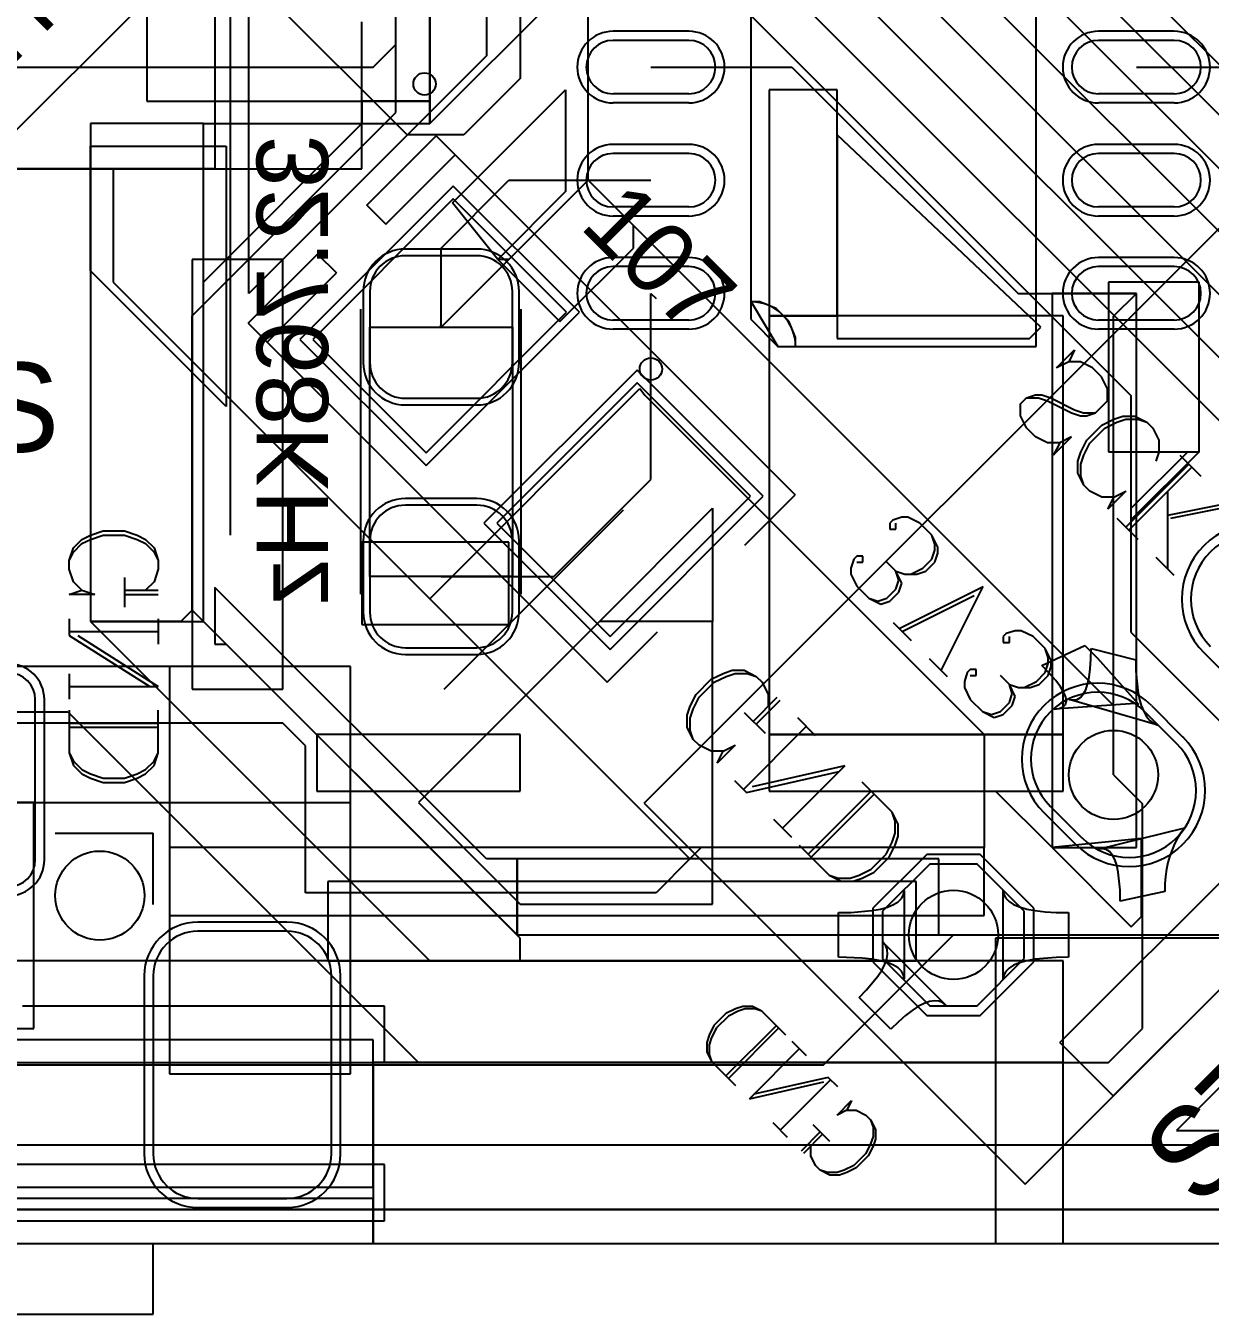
# Model space of a CAD drawing. Header units: millimetres. Extents: x 57.6 to 115.3, y 47.5 to 119.3.
# Drawn here: x 88.17 to 101.47, y 47.47 to 61.93 of the extents above; entities that cross this region are included whole.
import ezdxf

# ---------------------------------------------------------------- set-up
doc = ezdxf.new("R2010")
doc.units = ezdxf.units.MM
for name, color, linetype in [('BottomLayer', 5, 'Continuous'), ('BottomOverlay', 54, 'Continuous'), ('BottomSolder', 6, 'Continuous'), ('PadHoleLayer', 156, 'Continuous'), ('TopLayer', 1, 'Continuous'), ('TopOverlay', 2, 'Continuous'), ('TopSolder', 216, 'Continuous')]:
    doc.layers.add(name, color=color, linetype=linetype)

msp = doc.modelspace()

# ---------------------------------------------------------------- linework, layer by layer
at = {"layer": 'BottomLayer'}
for p, q in [((89.535, 62.992), (89.535, 61.087)), ((92.329, 61.722), (92.329, 62.992)), ((92.71, 61.087), (92.71, 62.992)), ((92.71, 62.484), (92.71, 60.833)), ((92.71, 60.833), (94.361, 62.484)), ((91.948, 60.325), (91.948, 61.976)), ((95.617, 61.768), (94.767, 61.768)), ((101.067, 61.768), (100.217, 61.768)), ((92.075, 61.468), (92.329, 61.722)), ((92.329, 60.96), (92.329, 61.722)), ((85.598, 61.468), (92.075, 61.468)), ((95.192, 61.468), (96.774, 61.468)), ((96.774, 61.468), (99.314, 58.928)), ((100.642, 61.468), (101.6, 61.468)), ((96.52, 61.214), (96.52, 58.674)), ((97.282, 61.214), (96.52, 61.214)), ((97.282, 58.674), (97.282, 61.214)), ((89.535, 61.087), (92.71, 61.087)), ((91.948, 61.087), (91.948, 60.833)), ((92.71, 61.087), (91.948, 61.087)), ((92.71, 60.833), (92.71, 61.087)), ((95.617, 61.168), (94.767, 61.168)), ((101.067, 61.168), (100.217, 61.168)), ((90.043, 58.674), (92.329, 60.96)), ((88.9, 60.833), (88.9, 55.245)), ((90.17, 60.833), (88.9, 60.833)), ((90.17, 55.245), (90.17, 60.833)), ((90.17, 60.833), (91.948, 60.833)), ((91.948, 60.833), (90.17, 59.055)), ((90.17, 59.055), (90.17, 60.833)), ((91.948, 60.833), (92.71, 60.833)), ((99.568, 58.547), (97.282, 60.706)), ((97.282, 60.706), (97.282, 58.42)), ((95.617, 60.498), (94.767, 60.498)), ((101.067, 60.498), (100.217, 60.498)), ((86.487, 60.325), (91.948, 60.325)), ((92.837, 59.436), (93.599, 60.198)), ((93.599, 60.198), (95.192, 60.198)), ((95.617, 59.898), (94.767, 59.898)), ((101.067, 59.898), (100.217, 59.898)), ((90.043, 59.309), (90.043, 54.483)), ((91.059, 59.309), (90.043, 59.309)), ((91.059, 54.483), (91.059, 59.309)), ((93.237, 59.35), (92.437, 59.35)), ((92.837, 58.55), (92.837, 59.436)), ((95.617, 59.228), (94.767, 59.228)), ((101.067, 59.228), (100.217, 59.228)), ((100.33, 59.055), (100.33, 57.15)), ((101.346, 59.055), (100.33, 59.055)), ((101.346, 57.15), (101.346, 59.055)), ((92.037, 58.95), (92.037, 58.15)), ((93.637, 58.15), (93.637, 58.95)), ((95.192, 56.838), (95.192, 58.928)), ((95.192, 58.928), (95.25, 58.87)), ((99.314, 58.928), (100.642, 58.928)), ((99.695, 58.928), (99.695, 52.705)), ((100.642, 58.928), (99.695, 58.928)), ((100.385, 58.671), (100.642, 58.928)), ((100.642, 52.705), (100.642, 58.928)), ((90.043, 55.372), (90.043, 58.674)), ((95.617, 58.628), (94.767, 58.628)), ((96.52, 58.674), (96.52, 53.975)), ((99.822, 58.674), (96.52, 58.674)), ((96.52, 58.674), (97.282, 58.674)), ((99.822, 53.975), (99.822, 58.674)), ((101.067, 58.628), (100.217, 58.628)), ((100.385, 53.522), (100.385, 58.671)), ((92.037, 55.75), (92.037, 58.55)), ((92.037, 58.55), (93.637, 58.55)), ((93.637, 58.55), (93.637, 55.75)), ((99.441, 58.42), (99.568, 58.547)), ((97.282, 58.42), (99.441, 58.42)), ((92.437, 57.75), (93.237, 57.75)), ((100.33, 57.15), (101.346, 57.15)), ((100.584, 57.15), (101.219, 57.15)), ((101.219, 57.15), (100.584, 56.515)), ((100.584, 56.515), (100.584, 57.15)), ((100.584, 57.15), (101.346, 57.15)), ((101.346, 57.15), (100.584, 56.388)), ((100.584, 56.388), (100.584, 57.15)), ((94.104, 55.75), (95.192, 56.838)), ((93.237, 56.55), (92.437, 56.55)), ((94.615, 55.245), (95.885, 56.515)), ((95.885, 56.515), (95.885, 55.245)), ((92.037, 56.15), (92.037, 55.35)), ((93.637, 55.35), (93.637, 56.15)), ((93.637, 55.75), (92.037, 55.75)), ((92.837, 55.75), (94.104, 55.75)), ((93.345, 52.578), (90.297, 55.626)), ((90.297, 55.626), (90.297, 54.991)), ((90.043, 55.372), (89.916, 55.245)), ((90.043, 55.372), (93.689, 51.726)), ((93.726, 51.689), (90.043, 55.372)), ((88.9, 55.245), (90.17, 55.245)), ((89.916, 55.245), (88.9, 55.245)), ((88.9, 55.245), (92.71, 51.435)), ((94.615, 55.245), (92.583, 53.213)), ((95.885, 55.245), (94.615, 55.245)), ((95.885, 55.245), (94.615, 55.245)), ((95.885, 52.07), (95.885, 55.245)), ((90.297, 54.991), (90.424, 54.991)), ((90.424, 54.991), (93.689, 51.726)), ((92.437, 54.95), (93.237, 54.95)), ((100.132, 54.82), (100.135, 54.942)), ((100.135, 54.942), (100.635, 54.815)), ((100.112, 54.62), (100.125, 54.713)), ((100.125, 54.713), (100.132, 54.82)), ((100.635, 54.815), (100.637, 54.688)), ((100.637, 54.688), (100.657, 54.471)), ((100.073, 54.477), (100.095, 54.541)), ((100.095, 54.541), (100.112, 54.62)), ((90.043, 54.483), (91.059, 54.483)), ((99.976, 54.37), (100.013, 54.391)), ((100.013, 54.391), (100.045, 54.427)), ((100.045, 54.427), (100.073, 54.477)), ((100.657, 54.471), (100.674, 54.38)), ((100.883, 54.081), (99.886, 54.37)), ((99.886, 54.37), (99.933, 54.363)), ((99.933, 54.363), (99.976, 54.37)), ((100.674, 54.38), (100.697, 54.3)), ((100.697, 54.3), (100.724, 54.233)), ((86.106, 54.229), (88.646, 54.229)), ((88.646, 54.229), (92.583, 50.292)), ((100.724, 54.233), (100.756, 54.177)), ((100.738, 54.229), (101.092, 53.875)), ((100.756, 54.177), (100.793, 54.133)), ((100.793, 54.133), (100.836, 54.101)), ((100.836, 54.101), (100.883, 54.081)), ((91.44, 53.975), (91.44, 53.34)), ((93.726, 53.975), (91.44, 53.975)), ((93.726, 53.34), (93.726, 53.975)), ((96.52, 53.975), (99.822, 53.975)), ((96.52, 53.975), (96.52, 53.34)), ((99.822, 53.975), (96.52, 53.975)), ((99.822, 53.34), (99.822, 53.975)), ((100.385, 53.522), (100.711, 53.196)), ((91.44, 53.34), (93.726, 53.34)), ((96.52, 53.34), (99.822, 53.34)), ((99.695, 52.705), (99.06, 53.34)), ((99.06, 53.34), (99.695, 53.34)), ((99.695, 53.34), (99.695, 52.705)), ((92.583, 53.213), (93.726, 52.07)), ((99.678, 53.168), (100.031, 52.815)), ((100.711, 50.673), (100.711, 53.196)), ((100.699, 52.808), (99.695, 52.705)), ((100.212, 52.688), (101.186, 52.928)), ((100.699, 51.931), (100.699, 52.808)), ((101.105, 52.812), (101.071, 52.749)), ((101.143, 52.872), (101.105, 52.812)), ((101.186, 52.928), (101.143, 52.872)), ((99.695, 52.705), (100.642, 52.705)), ((99.695, 52.705), (100.584, 51.816)), ((100.26, 52.693), (100.212, 52.688)), ((100.302, 52.684), (100.26, 52.693)), ((100.339, 52.661), (100.302, 52.684)), ((100.372, 52.624), (100.339, 52.661)), ((101.042, 52.682), (101.017, 52.612)), ((101.071, 52.749), (101.042, 52.682)), ((93.689, 52.578), (93.345, 52.578)), ((93.689, 52.578), (93.689, 51.726)), ((98.425, 52.578), (93.689, 52.578)), ((93.689, 51.726), (93.689, 52.578)), ((98.324, 52.521), (97.793, 51.991)), ((98.854, 52.521), (98.324, 52.521)), ((98.425, 51.726), (98.425, 52.578)), ((99.384, 51.991), (98.854, 52.521)), ((100.399, 52.573), (100.372, 52.624)), ((100.421, 52.507), (100.399, 52.573)), ((100.997, 52.539), (100.981, 52.462)), ((101.017, 52.612), (100.997, 52.539)), ((100.439, 52.428), (100.421, 52.507)), ((100.459, 52.226), (100.439, 52.428)), ((100.97, 52.382), (100.963, 52.298)), ((100.981, 52.462), (100.97, 52.382)), ((98.028, 52.176), (98.035, 52.224)), ((98.035, 52.224), (98.035, 51.228)), ((100.461, 52.104), (100.459, 52.226)), ((100.963, 52.298), (100.961, 52.212)), ((97.917, 52.065), (97.968, 52.097)), ((97.968, 52.097), (98.005, 52.134)), ((98.005, 52.134), (98.028, 52.176)), ((100.961, 52.212), (100.461, 52.104)), ((93.726, 52.07), (95.885, 52.07)), ((97.297, 51.976), (97.437, 51.978)), ((97.297, 51.476), (97.297, 51.976)), ((97.437, 51.978), (97.673, 51.998)), ((97.673, 51.998), (97.769, 52.015)), ((97.769, 52.015), (97.85, 52.038)), ((97.793, 51.991), (97.793, 51.461)), ((97.85, 52.038), (97.917, 52.065)), ((99.384, 51.461), (99.384, 51.991)), ((100.584, 51.816), (100.699, 51.931)), ((93.689, 51.726), (98.589, 51.726)), ((93.689, 51.726), (98.425, 51.726)), ((93.726, 51.435), (93.726, 51.689)), ((92.71, 51.435), (93.726, 51.435)), ((97.562, 51.466), (97.297, 51.476)), ((97.673, 51.453), (97.562, 51.466)), ((97.769, 51.436), (97.673, 51.453)), ((97.85, 51.414), (97.769, 51.436)), ((97.793, 51.461), (98.324, 50.93)), ((97.917, 51.387), (97.85, 51.414)), ((97.968, 51.354), (97.917, 51.387)), ((98.005, 51.317), (97.968, 51.354)), ((98.854, 50.93), (99.384, 51.461)), ((98.028, 51.275), (98.005, 51.317)), ((98.035, 51.228), (98.028, 51.275)), ((92.202, 50.927), (88.138, 50.927)), ((92.202, 50.292), (92.202, 50.927)), ((98.324, 50.93), (98.854, 50.93)), ((100.33, 50.292), (100.711, 50.673)), ((88.138, 50.292), (92.202, 50.292)), ((92.583, 50.292), (100.33, 50.292)), ((101.6, 50.038), (101.092, 49.53)), ((101.092, 49.53), (101.6, 49.53)), ((66.837, 49.368), (106.645, 49.368)), ((64.643, 48.641), (107.442, 48.641)), ((108.585, 48.641), (66.802, 48.641)), ((66.802, 48.26), (108.585, 48.26))]:
    msp.add_line(p, q, dxfattribs=at)
msp.add_circle((89.006, 52.167), 0.5, dxfattribs=at)
for centre, radius, start, end in [((94.767, 61.468), 0.3, 90, 270), ((95.617, 61.468), 0.3, 270, 90), ((100.217, 61.468), 0.3, 90, 270), ((101.067, 61.468), 0.3, 270, 90), ((94.767, 60.198), 0.3, 90, 270), ((95.617, 60.198), 0.3, 270, 90), ((100.217, 60.198), 0.3, 90, 270), ((101.067, 60.198), 0.3, 270, 90), ((92.437, 58.95), 0.4, 90, 180), ((93.237, 58.95), 0.4, 0, 90), ((94.767, 58.928), 0.3, 90, 270), ((95.617, 58.928), 0.3, 270, 90), ((100.217, 58.928), 0.3, 90, 270), ((101.067, 58.928), 0.3, 270, 90), ((92.437, 58.15), 0.4, 180, 270), ((93.237, 58.15), 0.4, 270, 0), ((92.437, 56.15), 0.4, 90, 180), ((93.237, 56.15), 0.4, 0, 90), ((102.004, 55.495), 0.75, 45, 225), ((92.437, 55.35), 0.4, 180, 270), ((93.237, 55.35), 0.4, 270, 0), ((100.208, 53.699), 0.75, 45, 225), ((100.562, 53.345), 0.75, 225, 45)]:
    msp.add_arc(centre, radius, start, end, dxfattribs=at)
at = {"layer": 'BottomOverlay'}
for p, q in [((96.317, 58.633), (96.317, 63.333)), ((99.517, 58.333), (99.517, 63.333)), ((91.937, 55.55), (91.937, 58.75)), ((93.737, 55.55), (93.737, 58.75)), ((96.317, 58.833), (96.617, 58.333)), ((96.416, 58.833), (96.317, 58.833)), ((96.317, 58.833), (96.317, 58.833)), ((96.317, 58.833), (96.317, 58.833)), ((96.6, 58.757), (96.416, 58.833)), ((96.741, 58.616), (96.6, 58.757)), ((96.317, 58.633), (96.617, 58.333)), ((96.817, 58.432), (96.741, 58.616)), ((96.617, 58.333), (99.517, 58.333)), ((96.617, 58.333), (96.817, 58.333)), ((96.817, 58.333), (96.817, 58.432)), ((99.747, 58.091), (99.949, 58.293)), ((99.882, 58.158), (99.747, 58.091)), ((99.949, 58.293), (99.882, 58.158)), ((100.016, 58.158), (99.882, 58.158)), ((100.151, 58.091), (100.016, 58.158)), ((100.252, 57.99), (100.151, 58.091)), ((100.319, 57.855), (100.252, 57.99)), ((99.343, 57.687), (99.41, 57.754)), ((99.41, 57.754), (99.511, 57.788)), ((99.41, 57.754), (99.545, 57.754)), ((99.511, 57.788), (99.579, 57.788)), ((99.545, 57.754), (99.646, 57.721)), ((99.579, 57.788), (99.68, 57.754)), ((99.646, 57.721), (99.915, 57.586)), ((99.68, 57.754), (99.949, 57.62)), ((100.185, 57.586), (100.319, 57.721)), ((100.319, 57.721), (100.319, 57.855)), ((99.343, 57.552), (99.343, 57.687)), ((99.915, 57.586), (100.016, 57.552)), ((99.949, 57.62), (100.05, 57.586)), ((100.05, 57.586), (100.185, 57.586)), ((100.084, 57.552), (100.185, 57.586)), ((99.41, 57.418), (99.343, 57.552)), ((100.016, 57.552), (100.084, 57.552)), ((100.087, 57.28), (100.255, 57.448)), ((100.255, 57.448), (100.39, 57.515)), ((100.289, 57.414), (100.424, 57.482)), ((100.39, 57.515), (100.491, 57.549)), ((100.424, 57.482), (100.525, 57.515)), ((100.491, 57.549), (100.626, 57.549)), ((100.525, 57.515), (100.659, 57.515)), ((100.626, 57.549), (100.76, 57.482)), ((100.659, 57.515), (100.76, 57.482)), ((100.76, 57.482), (100.828, 57.414)), ((99.511, 57.317), (99.41, 57.418)), ((99.646, 57.249), (99.511, 57.317)), ((99.713, 57.115), (99.915, 57.317)), ((99.915, 57.317), (99.781, 57.249)), ((100.121, 57.246), (100.289, 57.414)), ((100.828, 57.414), (100.895, 57.28)), ((99.781, 57.249), (99.646, 57.249)), ((99.781, 57.249), (99.713, 57.115)), ((99.986, 57.044), (100.02, 57.145)), ((100.02, 57.145), (100.087, 57.28)), ((100.053, 57.111), (100.121, 57.246)), ((100.895, 57.145), (100.861, 57.044)), ((100.895, 57.28), (100.895, 57.145)), ((99.986, 56.909), (99.986, 57.044)), ((100.02, 57.01), (100.053, 57.111)), ((100.02, 56.876), (100.02, 57.01)), ((100.525, 56.303), (101.232, 57.01)), ((101.131, 57.111), (101.366, 56.876)), ((100.053, 56.775), (99.986, 56.909)), ((100.053, 56.775), (100.02, 56.876)), ((100.558, 56.27), (101.265, 56.977)), ((100.121, 56.707), (100.053, 56.775)), ((100.255, 56.64), (100.121, 56.707)), ((100.525, 56.707), (100.323, 56.505)), ((100.39, 56.64), (100.525, 56.707)), ((100.996, 55.832), (100.996, 56.707)), ((100.39, 56.64), (100.255, 56.64)), ((100.323, 56.505), (100.39, 56.64)), ((100.996, 56.438), (101.669, 56.573)), ((98.01, 56.414), (97.909, 56.38)), ((98.078, 56.414), (98.01, 56.414)), ((98.212, 56.347), (98.078, 56.414)), ((101.03, 56.404), (101.703, 56.539)), ((97.909, 56.38), (97.876, 56.347)), ((97.876, 56.347), (97.876, 56.279)), ((97.876, 56.279), (97.943, 56.279)), ((97.943, 56.279), (97.943, 56.347)), ((98.347, 56.212), (98.212, 56.347)), ((100.424, 56.404), (100.659, 56.169)), ((98.414, 56.077), (98.347, 56.212)), ((98.381, 56.111), (98.347, 56.212)), ((98.347, 55.943), (98.381, 56.044)), ((98.381, 56.044), (98.381, 56.111)), ((98.381, 55.909), (98.414, 56.01)), ((98.414, 56.01), (98.414, 56.077)), ((97.472, 55.943), (97.438, 55.842)), ((97.438, 55.842), (97.438, 55.774)), ((97.505, 55.976), (97.472, 55.943)), ((97.573, 55.976), (97.505, 55.976)), ((97.505, 55.909), (97.573, 55.909)), ((97.573, 55.909), (97.573, 55.976)), ((97.943, 55.808), (97.842, 55.909)), ((98.111, 55.774), (98.246, 55.842)), ((98.246, 55.842), (98.347, 55.943)), ((98.28, 55.808), (98.381, 55.909)), ((100.861, 55.967), (101.063, 55.765)), ((97.438, 55.774), (97.505, 55.64)), ((98.01, 55.673), (97.943, 55.808)), ((97.977, 55.707), (97.943, 55.808)), ((97.943, 55.808), (98.044, 55.774)), ((97.943, 55.606), (97.977, 55.707)), ((98.044, 55.774), (98.179, 55.774)), ((98.179, 55.774), (98.28, 55.808)), ((97.505, 55.64), (97.64, 55.505)), ((97.842, 55.505), (97.943, 55.606)), ((97.876, 55.471), (97.977, 55.572)), ((97.977, 55.572), (98.01, 55.673)), ((97.98, 55.165), (98.923, 55.636)), ((98.451, 54.694), (98.923, 55.636)), ((97.64, 55.505), (97.775, 55.438)), ((97.64, 55.505), (97.741, 55.471)), ((97.741, 55.471), (97.842, 55.505)), ((97.775, 55.438), (97.876, 55.471)), ((98.014, 55.131), (98.822, 55.535)), ((97.913, 55.232), (98.115, 55.03)), ((99.283, 55.141), (99.182, 55.108)), ((99.35, 55.141), (99.283, 55.141)), ((99.485, 55.074), (99.35, 55.141)), ((99.182, 55.108), (99.148, 55.074)), ((99.148, 55.074), (99.148, 55.007)), ((99.148, 55.007), (99.216, 55.007)), ((99.216, 55.007), (99.216, 55.074)), ((99.619, 54.939), (99.485, 55.074)), ((98.317, 54.828), (98.519, 54.626)), ((99.687, 54.805), (99.619, 54.939)), ((99.653, 54.839), (99.619, 54.939)), ((99.653, 54.771), (99.653, 54.839)), ((96.004, 54.662), (96.105, 54.696)), ((96.105, 54.696), (96.24, 54.696)), ((96.24, 54.696), (96.375, 54.628)), ((98.778, 54.704), (98.744, 54.67)), ((98.845, 54.704), (98.778, 54.704)), ((98.845, 54.637), (98.845, 54.704)), ((99.619, 54.67), (99.653, 54.771)), ((99.653, 54.637), (99.687, 54.738)), ((99.687, 54.738), (99.687, 54.805)), ((95.701, 54.426), (95.87, 54.595)), ((95.735, 54.393), (95.903, 54.561)), ((95.87, 54.595), (96.004, 54.662)), ((95.903, 54.561), (96.038, 54.628)), ((96.038, 54.628), (96.139, 54.662)), ((96.139, 54.662), (96.274, 54.662)), ((96.274, 54.662), (96.375, 54.628)), ((96.375, 54.628), (96.442, 54.561)), ((96.442, 54.561), (96.509, 54.426)), ((98.744, 54.67), (98.711, 54.569)), ((98.711, 54.569), (98.711, 54.502)), ((98.778, 54.637), (98.845, 54.637)), ((99.216, 54.536), (99.115, 54.637)), ((99.283, 54.401), (99.216, 54.536)), ((99.249, 54.435), (99.216, 54.536)), ((99.216, 54.536), (99.317, 54.502)), ((99.384, 54.502), (99.519, 54.569)), ((99.451, 54.502), (99.552, 54.536)), ((99.519, 54.569), (99.619, 54.67)), ((99.552, 54.536), (99.653, 54.637)), ((95.634, 54.292), (95.701, 54.426)), ((95.668, 54.258), (95.735, 54.393)), ((96.341, 54.123), (96.61, 54.393)), ((96.509, 54.426), (96.509, 54.292)), ((98.711, 54.502), (98.778, 54.367)), ((99.216, 54.334), (99.249, 54.435)), ((99.249, 54.3), (99.283, 54.401)), ((99.317, 54.502), (99.451, 54.502)), ((95.6, 54.191), (95.634, 54.292)), ((95.634, 54.157), (95.668, 54.258)), ((96.375, 54.09), (96.644, 54.359)), ((98.778, 54.367), (98.913, 54.233)), ((99.115, 54.233), (99.216, 54.334)), ((99.148, 54.199), (99.249, 54.3)), ((95.6, 54.056), (95.6, 54.191)), ((95.634, 54.022), (95.634, 54.157)), ((96.24, 54.224), (96.476, 53.989)), ((96.836, 54.167), (97.038, 53.965)), ((98.913, 54.233), (99.047, 54.165)), ((98.913, 54.233), (99.014, 54.199)), ((99.014, 54.199), (99.115, 54.233)), ((99.047, 54.165), (99.148, 54.199)), ((95.668, 53.921), (95.6, 54.056)), ((95.668, 53.921), (95.634, 54.022)), ((96.23, 53.359), (96.937, 54.066)), ((95.735, 53.854), (95.668, 53.921)), ((95.87, 53.787), (95.735, 53.854)), ((96.139, 53.854), (95.937, 53.652)), ((96.004, 53.787), (96.139, 53.854)), ((96.004, 53.787), (95.87, 53.787)), ((95.937, 53.652), (96.004, 53.787)), ((96.264, 53.326), (97.307, 53.561)), ((96.331, 53.393), (97.374, 53.629)), ((96.668, 52.922), (97.374, 53.629)), ((96.129, 53.46), (96.264, 53.326)), ((97.9, 53.103), (97.563, 53.44)), ((96.957, 52.632), (97.664, 53.339)), ((96.991, 52.598), (97.698, 53.305)), ((97.967, 52.969), (97.9, 53.103)), ((97.933, 53.002), (97.9, 53.103)), ((96.567, 53.023), (96.769, 52.821)), ((97.933, 52.868), (97.933, 53.002)), ((97.967, 52.834), (97.967, 52.969)), ((97.9, 52.767), (97.933, 52.868)), ((97.933, 52.733), (97.967, 52.834)), ((96.856, 52.733), (97.193, 52.396)), ((97.832, 52.632), (97.9, 52.767)), ((97.866, 52.598), (97.933, 52.733)), ((97.664, 52.464), (97.832, 52.632)), ((97.698, 52.43), (97.866, 52.598)), ((97.193, 52.396), (97.327, 52.329)), ((97.193, 52.396), (97.294, 52.363)), ((97.428, 52.363), (97.529, 52.396)), ((97.529, 52.396), (97.664, 52.464)), ((97.563, 52.363), (97.698, 52.43)), ((97.294, 52.363), (97.428, 52.363)), ((97.327, 52.329), (97.462, 52.329)), ((97.462, 52.329), (97.563, 52.363))]:
    msp.add_line(p, q, dxfattribs=at)
msp.add_circle((95.192, 58.078), 0.125, dxfattribs=at)
msp.add_arc((96.317, 58.333), 0.5, 0, 90, dxfattribs=at)
at = {"layer": 'BottomSolder'}
for p, q in [((95.617, 61.87), (94.767, 61.87)), ((101.067, 61.87), (100.217, 61.87)), ((95.617, 61.066), (94.767, 61.066)), ((101.067, 61.066), (100.217, 61.066)), ((95.617, 60.6), (94.767, 60.6)), ((101.067, 60.6), (100.217, 60.6)), ((95.617, 59.796), (94.767, 59.796)), ((101.067, 59.796), (100.217, 59.796)), ((93.237, 59.425), (92.437, 59.425)), ((95.617, 59.33), (94.767, 59.33)), ((101.067, 59.33), (100.217, 59.33)), ((91.962, 58.95), (91.962, 58.15)), ((93.712, 58.15), (93.712, 58.95)), ((95.617, 58.526), (94.767, 58.526)), ((101.067, 58.526), (100.217, 58.526)), ((92.437, 57.675), (93.237, 57.675)), ((93.237, 56.625), (92.437, 56.625)), ((91.962, 56.15), (91.962, 55.35)), ((93.712, 55.35), (93.712, 56.15)), ((92.437, 54.875), (93.237, 54.875)), ((101.402, 54.892), (101.755, 54.539)), ((100.81, 54.301), (101.164, 53.947)), ((99.606, 53.096), (99.959, 52.743)), ((98.288, 52.629), (97.685, 52.027)), ((98.89, 52.629), (98.288, 52.629)), ((99.492, 52.027), (98.89, 52.629)), ((97.685, 52.027), (97.685, 51.425)), ((99.492, 51.425), (99.492, 52.027)), ((97.685, 51.425), (98.288, 50.822)), ((98.89, 50.822), (99.492, 51.425)), ((98.288, 50.822), (98.89, 50.822))]:
    msp.add_line(p, q, dxfattribs=at)
for centre, radius, start, end in [((94.767, 61.468), 0.402, 90, 270), ((95.617, 61.468), 0.402, 270, 90), ((100.217, 61.468), 0.402, 90, 270), ((101.067, 61.468), 0.402, 270, 90), ((94.767, 60.198), 0.402, 90, 270), ((95.617, 60.198), 0.402, 270, 90), ((100.217, 60.198), 0.402, 90, 270), ((101.067, 60.198), 0.402, 270, 90), ((92.437, 58.95), 0.475, 90, 180), ((93.237, 58.95), 0.475, 0, 90), ((94.767, 58.928), 0.402, 90, 270), ((95.617, 58.928), 0.402, 270, 90), ((100.217, 58.928), 0.402, 90, 270), ((101.067, 58.928), 0.402, 270, 90), ((92.437, 58.15), 0.475, 180, 270), ((93.237, 58.15), 0.475, 270, 0), ((92.437, 56.15), 0.475, 90, 180), ((93.237, 56.15), 0.475, 0, 90), ((102.004, 55.495), 0.852, 45, 225), ((92.437, 55.35), 0.475, 180, 270), ((93.237, 55.35), 0.475, 270, 0), ((100.208, 53.699), 0.852, 45, 225), ((100.562, 53.345), 0.852, 225, 45)]:
    msp.add_arc(centre, radius, start, end, dxfattribs=at)
at = {"layer": 'PadHoleLayer'}
for centre in [(100.385, 53.522), (89.006, 52.167), (98.589, 51.726)]:
    msp.add_circle(centre, 0.5, dxfattribs=at)
at = {"layer": 'TopLayer'}
for p, q in [((91.858, 70.039), (102.208, 59.69)), ((91.505, 69.686), (102.008, 59.182)), ((91.151, 69.332), (101.936, 58.547)), ((90.798, 68.979), (102.626, 57.15)), ((90.444, 68.625), (102.181, 56.888)), ((90.09, 68.272), (100.584, 57.778)), ((96.412, 66.656), (101.981, 61.087)), ((96.012, 66.49), (102.177, 60.325)), ((90.472, 56.213), (90.472, 64.945)), ((90.678, 58.928), (90.678, 64.643)), ((92.456, 60.706), (89.789, 63.373)), ((87.63, 60.325), (90.297, 62.992)), ((90.297, 62.992), (90.297, 60.325)), ((94.488, 60.198), (94.488, 62.768)), ((93.345, 62.23), (93.345, 61.595)), ((93.726, 62.103), (93.726, 61.341)), ((93.345, 61.595), (90.678, 58.928)), ((93.726, 61.341), (93.091, 60.706)), ((92.964, 59.944), (94.234, 61.214)), ((94.234, 61.214), (94.234, 60.071)), ((93.091, 60.706), (92.456, 60.706)), ((88.9, 59.182), (88.9, 60.579)), ((88.9, 60.579), (90.424, 60.579)), ((90.424, 60.579), (90.424, 57.658)), ((90.297, 60.325), (87.63, 60.325)), ((87.63, 60.325), (89.154, 60.325)), ((89.154, 60.325), (89.154, 59.055)), ((92.853, 58.563), (94.488, 60.198)), ((94.488, 60.198), (93.599, 59.309)), ((94.488, 60.198), (100.385, 54.301)), ((94.996, 59.69), (94.488, 60.198)), ((94.234, 60.071), (93.472, 59.309)), ((92.973, 59.988), (91.396, 58.411)), ((93.472, 59.309), (92.964, 59.944)), ((94.245, 58.715), (92.973, 59.988)), ((94.996, 59.436), (94.996, 59.69)), ((93.599, 59.309), (93.472, 59.309)), ((93.472, 59.309), (94.171, 58.611)), ((94.171, 58.611), (94.996, 59.436)), ((90.424, 57.658), (88.9, 59.182)), ((89.154, 59.055), (95.631, 52.578)), ((92.669, 57.139), (94.245, 58.715)), ((92.821, 58.563), (92.853, 58.563)), ((91.396, 58.411), (92.669, 57.139)), ((95.037, 57.923), (93.461, 56.347)), ((96.31, 56.651), (95.037, 57.923)), ((92.71, 55.499), (95.069, 57.858)), ((95.069, 57.858), (95.123, 57.785)), ((95.123, 57.785), (98.933, 53.975)), ((100.584, 55.119), (100.584, 57.778)), ((94.733, 55.074), (96.31, 56.651)), ((92.87, 54.483), (94.885, 56.499)), ((93.461, 56.347), (94.733, 55.074)), ((91.948, 56.134), (91.948, 55.212)), ((93.599, 56.134), (91.948, 56.134)), ((93.599, 55.212), (93.599, 56.134)), ((95.631, 52.578), (92.71, 55.499)), ((91.948, 55.212), (93.599, 55.212)), ((100.584, 55.119), (101.855, 53.848)), ((99.582, 54.75), (100.063, 54.976)), ((100.063, 54.976), (100.206, 54.833)), ((100.206, 54.833), (100.666, 54.315)), ((91.821, 54.737), (87.63, 54.737)), ((89.789, 54.737), (89.789, 50.165)), ((91.821, 54.737), (89.789, 54.737)), ((91.821, 50.165), (91.821, 54.737)), ((91.821, 53.213), (91.821, 54.737)), ((99.668, 54.661), (99.582, 54.75)), ((99.737, 54.581), (99.668, 54.661)), ((99.791, 54.51), (99.737, 54.581)), ((99.829, 54.447), (99.791, 54.51)), ((99.85, 54.394), (99.829, 54.447)), ((99.856, 54.349), (99.85, 54.394)), ((88.281, 52.567), (88.281, 54.367)), ((100.625, 54.323), (99.719, 54.26)), ((99.719, 54.26), (99.777, 54.269)), ((99.777, 54.269), (99.819, 54.287)), ((99.819, 54.287), (99.846, 54.313)), ((99.846, 54.313), (99.856, 54.349)), ((100.385, 53.522), (100.385, 54.301)), ((100.655, 54.31), (100.625, 54.323)), ((100.666, 54.315), (100.655, 54.31)), ((91.059, 54.102), (87.63, 54.102)), ((91.313, 53.848), (91.059, 54.102)), ((100.738, 54.229), (101.092, 53.875)), ((98.933, 53.975), (98.933, 52.705)), ((91.313, 52.197), (91.313, 53.848)), ((87.63, 53.213), (91.821, 53.213)), ((88.265, 53.213), (87.63, 53.213)), ((88.265, 50.673), (88.265, 53.213)), ((99.678, 53.168), (100.031, 52.815)), ((89.789, 52.705), (89.789, 51.943)), ((98.933, 52.705), (89.789, 52.705)), ((95.758, 52.705), (95.631, 52.578)), ((98.933, 52.705), (95.758, 52.705)), ((98.933, 51.943), (98.933, 52.705)), ((95.631, 52.578), (95.25, 52.197)), ((98.324, 52.521), (97.793, 51.991)), ((98.854, 52.521), (98.324, 52.521)), ((99.384, 51.991), (98.854, 52.521)), ((91.567, 52.324), (91.567, 51.435)), ((98.171, 52.324), (91.567, 52.324)), ((98.171, 51.435), (98.171, 52.324)), ((99.147, 51.224), (99.147, 52.228)), ((99.147, 52.228), (99.154, 52.18)), ((95.25, 52.197), (91.313, 52.197)), ((99.154, 52.18), (99.176, 52.137)), ((99.176, 52.137), (99.213, 52.099)), ((99.213, 52.099), (99.264, 52.067)), ((89.789, 51.943), (98.933, 51.943)), ((97.793, 51.991), (97.793, 51.461)), ((99.264, 52.067), (99.33, 52.039)), ((99.33, 52.039), (99.411, 52.016)), ((99.384, 51.461), (99.384, 51.991)), ((99.411, 52.016), (99.507, 51.998)), ((99.507, 51.998), (99.617, 51.986)), ((99.617, 51.986), (99.741, 51.978)), ((99.741, 51.978), (99.881, 51.976)), ((99.881, 51.976), (99.881, 51.476)), ((91.106, 51.767), (90.106, 51.767)), ((97.13, 50.267), (98.589, 51.726)), ((97.828, 51.603), (97.8, 51.641)), ((97.8, 51.641), (98.504, 50.937)), ((98.589, 51.726), (106.59, 51.726)), ((99.06, 51.689), (99.06, 48.26)), ((108.585, 51.689), (99.06, 51.689)), ((97.845, 51.56), (97.828, 51.603)), ((97.841, 51.457), (97.849, 51.511)), ((97.849, 51.511), (97.845, 51.56)), ((99.822, 51.435), (87.757, 51.435)), ((91.567, 51.435), (98.171, 51.435)), ((97.787, 51.333), (97.82, 51.398)), ((97.793, 51.461), (98.324, 50.93)), ((97.82, 51.398), (97.841, 51.457)), ((98.854, 50.93), (99.384, 51.461)), ((99.213, 51.352), (99.176, 51.314)), ((99.264, 51.385), (99.213, 51.352)), ((99.33, 51.413), (99.264, 51.385)), ((99.411, 51.435), (99.33, 51.413)), ((99.507, 51.453), (99.411, 51.435)), ((99.741, 51.473), (99.507, 51.453)), ((99.881, 51.476), (99.741, 51.473)), ((99.822, 50.292), (99.822, 51.435)), ((89.606, 51.267), (89.606, 49.267)), ((91.606, 49.267), (91.606, 51.267)), ((97.613, 51.107), (97.741, 51.263)), ((97.741, 51.263), (97.787, 51.333)), ((99.154, 51.272), (99.147, 51.224)), ((99.176, 51.314), (99.154, 51.272)), ((97.53, 51.021), (97.613, 51.107)), ((97.884, 50.667), (97.53, 51.021)), ((98.196, 50.924), (98.126, 50.878)), ((98.261, 50.957), (98.196, 50.924)), ((98.32, 50.978), (98.261, 50.957)), ((98.374, 50.986), (98.32, 50.978)), ((98.324, 50.93), (98.854, 50.93)), ((98.423, 50.982), (98.374, 50.986)), ((98.466, 50.965), (98.423, 50.982)), ((98.504, 50.937), (98.466, 50.965)), ((98.051, 50.82), (97.97, 50.75)), ((98.126, 50.878), (98.051, 50.82)), ((87.63, 50.673), (88.265, 50.673)), ((97.97, 50.75), (97.884, 50.667)), ((92.075, 50.546), (78.74, 50.546)), ((92.075, 48.895), (92.075, 50.546)), ((87.274, 50.267), (90.606, 50.267)), ((87.757, 50.292), (99.822, 50.292)), ((90.606, 50.267), (97.13, 50.267)), ((92.075, 50.292), (92.075, 48.26)), ((99.822, 50.292), (92.075, 50.292)), ((99.822, 48.26), (99.822, 50.292)), ((89.789, 50.165), (91.821, 50.165)), ((92.202, 49.149), (78.74, 49.149)), ((92.202, 48.514), (92.202, 49.149)), ((78.74, 48.895), (92.075, 48.895)), ((92.075, 48.768), (64.516, 48.768)), ((90.106, 48.767), (91.106, 48.767)), ((92.075, 48.26), (92.075, 48.768)), ((78.74, 48.514), (92.202, 48.514)), ((64.516, 48.26), (92.075, 48.26)), ((92.075, 48.26), (99.822, 48.26)), ((99.06, 48.26), (108.585, 48.26))]:
    msp.add_line(p, q, dxfattribs=at)
msp.add_circle((89.006, 52.167), 0.5, dxfattribs=at)
for centre, radius, start, end in [((102.004, 55.495), 0.75, 45, 225), ((87.981, 54.367), 0.3, 0, 180), ((100.208, 53.699), 0.75, 45, 225), ((100.562, 53.345), 0.75, 225, 45), ((87.981, 52.567), 0.3, 180, 0), ((90.106, 51.267), 0.5, 90, 180), ((91.106, 51.267), 0.5, 0, 90), ((90.106, 49.267), 0.5, 180, 270), ((91.106, 49.267), 0.5, 270, 0)]:
    msp.add_arc(centre, radius, start, end, dxfattribs=at)
at = {"layer": 'TopOverlay'}
for p, q in [((95.117, 53.204), (109.683, 67.77)), ((99.784, 50.517), (112.37, 63.103)), ((100.383, 49.917), (112.97, 62.503)), ((92.004, 59.918), (92.782, 60.696)), ((92.004, 59.918), (92.782, 60.696)), ((92.782, 60.696), (92.994, 60.483)), ((92.782, 60.696), (92.994, 60.483)), ((92.216, 59.706), (92.994, 60.483)), ((92.994, 60.483), (92.216, 59.706)), ((92.994, 60.483), (96.813, 56.665)), ((92.004, 59.918), (92.216, 59.706)), ((92.216, 59.706), (92.004, 59.918)), ((90.671, 58.592), (91.449, 59.369)), ((91.449, 59.369), (90.671, 58.592)), ((91.449, 59.369), (91.661, 59.157)), ((91.661, 59.157), (91.449, 59.369)), ((90.883, 58.38), (91.661, 59.157)), ((90.883, 58.38), (91.661, 59.157)), ((90.671, 58.592), (90.883, 58.38)), ((90.671, 58.592), (90.883, 58.38)), ((90.883, 58.38), (94.702, 54.561)), ((96.247, 56.099), (96.813, 56.665)), ((88.71, 56.071), (88.805, 56.166)), ((88.805, 56.166), (88.9, 56.213)), ((88.805, 56.118), (88.9, 56.166)), ((88.9, 56.213), (89.043, 56.261)), ((88.9, 56.166), (89.043, 56.213)), ((89.043, 56.261), (89.281, 56.261)), ((89.043, 56.213), (89.281, 56.213)), ((89.281, 56.261), (89.424, 56.213)), ((89.281, 56.213), (89.424, 56.166)), ((89.424, 56.213), (89.519, 56.166)), ((89.424, 56.166), (89.519, 56.118)), ((89.519, 56.166), (89.614, 56.071)), ((88.662, 55.928), (88.71, 56.071)), ((88.662, 55.928), (88.71, 56.023)), ((88.71, 56.023), (88.805, 56.118)), ((89.519, 56.118), (89.614, 56.023)), ((89.614, 56.071), (89.662, 55.928)), ((89.614, 56.023), (89.662, 55.928)), ((88.662, 55.833), (88.662, 55.928)), ((89.662, 55.928), (89.662, 55.833)), ((88.71, 55.69), (88.662, 55.833)), ((89.281, 55.737), (89.281, 55.404)), ((89.662, 55.833), (89.614, 55.69)), ((88.662, 55.547), (88.805, 55.594)), ((88.948, 55.547), (88.662, 55.547)), ((88.805, 55.594), (88.71, 55.69)), ((88.805, 55.594), (88.948, 55.547)), ((89.281, 55.594), (89.662, 55.594)), ((89.281, 55.547), (89.662, 55.547)), ((89.614, 55.69), (89.519, 55.594)), ((88.662, 55.275), (88.662, 55.085)), ((89.662, 55.275), (89.662, 54.99)), ((99.393, 48.927), (105.725, 55.258)), ((88.662, 55.133), (89.662, 55.133)), ((94.702, 54.561), (95.267, 55.127)), ((88.662, 55.085), (89.567, 54.514)), ((88.757, 55.085), (89.662, 54.514)), ((88.662, 54.657), (88.662, 54.371)), ((88.662, 54.514), (89.662, 54.514)), ((88.662, 54.247), (88.662, 53.771)), ((89.662, 53.771), (89.662, 54.247)), ((88.662, 54.104), (89.662, 54.104)), ((88.662, 54.057), (89.662, 54.057)), ((88.662, 53.771), (88.71, 53.628)), ((88.662, 53.771), (88.71, 53.676)), ((88.71, 53.676), (88.805, 53.581)), ((89.519, 53.581), (89.614, 53.676)), ((89.614, 53.628), (89.662, 53.771)), ((89.614, 53.676), (89.662, 53.771)), ((88.71, 53.628), (88.805, 53.533)), ((88.805, 53.581), (88.9, 53.533)), ((88.805, 53.533), (88.9, 53.485)), ((88.9, 53.533), (89.043, 53.485)), ((89.281, 53.485), (89.424, 53.533)), ((89.424, 53.533), (89.519, 53.581)), ((89.424, 53.485), (89.519, 53.533)), ((89.519, 53.533), (89.614, 53.628)), ((88.9, 53.485), (89.043, 53.438)), ((89.043, 53.485), (89.281, 53.485)), ((89.043, 53.438), (89.281, 53.438)), ((89.281, 53.438), (89.424, 53.485)), ((95.117, 53.204), (99.393, 48.927)), ((88.506, 52.867), (89.606, 52.867)), ((89.606, 52.067), (89.606, 52.867)), ((96.224, 50.923), (96.143, 50.896)), ((96.331, 50.923), (96.224, 50.923)), ((96.439, 50.869), (96.331, 50.923)), ((96.035, 50.842), (95.9, 50.707)), ((96.062, 50.815), (95.927, 50.681)), ((96.143, 50.896), (96.035, 50.842)), ((96.17, 50.869), (96.062, 50.815)), ((96.251, 50.896), (96.17, 50.869)), ((96.358, 50.896), (96.251, 50.896)), ((96.439, 50.869), (96.358, 50.896)), ((96.708, 50.6), (96.439, 50.869)), ((95.9, 50.707), (95.847, 50.6)), ((95.927, 50.681), (95.873, 50.573)), ((96.601, 50.707), (96.035, 50.142)), ((96.628, 50.681), (96.062, 50.115)), ((95.847, 50.6), (95.82, 50.519)), ((95.82, 50.519), (95.82, 50.411)), ((95.873, 50.573), (95.847, 50.492)), ((95.847, 50.492), (95.847, 50.384)), ((96.94, 50.368), (96.778, 50.53)), ((99.784, 50.517), (100.383, 49.917)), ((95.82, 50.411), (95.873, 50.304)), ((95.847, 50.384), (95.873, 50.304)), ((96.859, 50.449), (96.294, 49.883)), ((95.873, 50.304), (96.143, 50.034)), ((97.128, 50.072), (96.294, 49.883)), ((97.182, 50.126), (96.347, 49.937)), ((97.209, 50.099), (96.644, 49.533)), ((97.29, 50.018), (97.182, 50.126)), ((97.282, 49.703), (97.444, 49.865)), ((97.444, 49.865), (97.39, 49.757)), ((97.39, 49.757), (97.282, 49.703)), ((97.39, 49.757), (97.497, 49.757)), ((97.497, 49.757), (97.605, 49.703)), ((97.605, 49.703), (97.659, 49.649)), ((97.659, 49.649), (97.713, 49.541)), ((97.659, 49.649), (97.686, 49.568)), ((96.725, 49.452), (96.563, 49.614)), ((97.093, 49.514), (96.878, 49.299)), ((97.12, 49.487), (96.905, 49.272)), ((97.201, 49.407), (97.013, 49.595)), ((97.686, 49.568), (97.686, 49.461)), ((97.713, 49.541), (97.713, 49.434)), ((96.986, 49.245), (96.986, 49.353)), ((97.659, 49.38), (97.605, 49.272)), ((97.686, 49.353), (97.632, 49.245)), ((97.686, 49.461), (97.659, 49.38)), ((97.713, 49.434), (97.686, 49.353)), ((97.04, 49.137), (96.986, 49.245)), ((97.605, 49.272), (97.471, 49.137)), ((97.632, 49.245), (97.497, 49.11)), ((97.093, 49.084), (97.04, 49.137)), ((97.201, 49.03), (97.093, 49.084)), ((97.174, 49.057), (97.093, 49.084)), ((97.282, 49.057), (97.174, 49.057)), ((97.363, 49.084), (97.282, 49.057)), ((97.39, 49.057), (97.309, 49.03)), ((97.471, 49.137), (97.363, 49.084)), ((97.497, 49.11), (97.39, 49.057)), ((97.309, 49.03), (97.201, 49.03)), ((89.606, 47.467), (89.606, 48.267)), ((82.606, 47.467), (89.606, 47.467))]:
    msp.add_line(p, q, dxfattribs=at)
msp.add_circle((92.651, 61.279), 0.125, dxfattribs=at)
at = {"layer": 'TopSolder'}
for p, q in [((92.973, 60.132), (91.252, 58.411)), ((94.389, 58.715), (92.973, 60.132)), ((92.669, 56.995), (94.389, 58.715)), ((91.252, 58.411), (92.669, 56.995)), ((95.037, 58.067), (93.317, 56.347)), ((96.454, 56.651), (95.037, 58.067)), ((94.733, 54.93), (96.454, 56.651)), ((93.317, 56.347), (94.733, 54.93)), ((101.402, 54.892), (101.755, 54.539)), ((88.383, 52.567), (88.383, 54.367)), ((100.81, 54.301), (101.164, 53.947)), ((99.606, 53.096), (99.959, 52.743)), ((98.288, 52.629), (97.685, 52.027)), ((98.89, 52.629), (98.288, 52.629)), ((99.492, 52.027), (98.89, 52.629)), ((97.685, 52.027), (97.685, 51.425)), ((99.492, 51.425), (99.492, 52.027)), ((91.106, 51.869), (90.106, 51.869)), ((97.685, 51.425), (98.288, 50.822)), ((98.89, 50.822), (99.492, 51.425)), ((89.504, 51.267), (89.504, 49.267)), ((91.708, 49.267), (91.708, 51.267)), ((98.288, 50.822), (98.89, 50.822)), ((90.106, 48.665), (91.106, 48.665))]:
    msp.add_line(p, q, dxfattribs=at)
for centre, radius, start, end in [((102.004, 55.495), 0.852, 45, 225), ((87.981, 54.367), 0.402, 0, 180), ((100.208, 53.699), 0.852, 45, 225), ((100.562, 53.345), 0.852, 225, 45), ((87.981, 52.567), 0.402, 180, 0), ((90.106, 51.267), 0.602, 90, 180), ((91.106, 51.267), 0.602, 0, 90), ((90.106, 49.267), 0.602, 180, 270), ((91.106, 49.267), 0.602, 270, 0)]:
    msp.add_arc(centre, radius, start, end, dxfattribs=at)

# ---------------------------------------------------------------- texts
at = {"layer": 'BottomOverlay', "text_generation_flag": 2}
msp.add_text('32.768KHz', height=0.8, rotation=90, dxfattribs=at).set_placement((91.567, 60.706))
at = {"layer": 'TopOverlay'}
for s, height, rotation, p in [('10uH', 0.8, 45, (86.741, 60.198)), ('107', 0.8, 315, (94.377, 59.674)), ('ST7789', 1, 45, (101.346, 48.641))]:
    msp.add_text(s, height=height, rotation=rotation, dxfattribs=at).set_placement(p)
msp.add_text('GPS ', height=1, dxfattribs=at).set_placement((85.725, 57.15))

doc.saveas('drawing.dxf')
